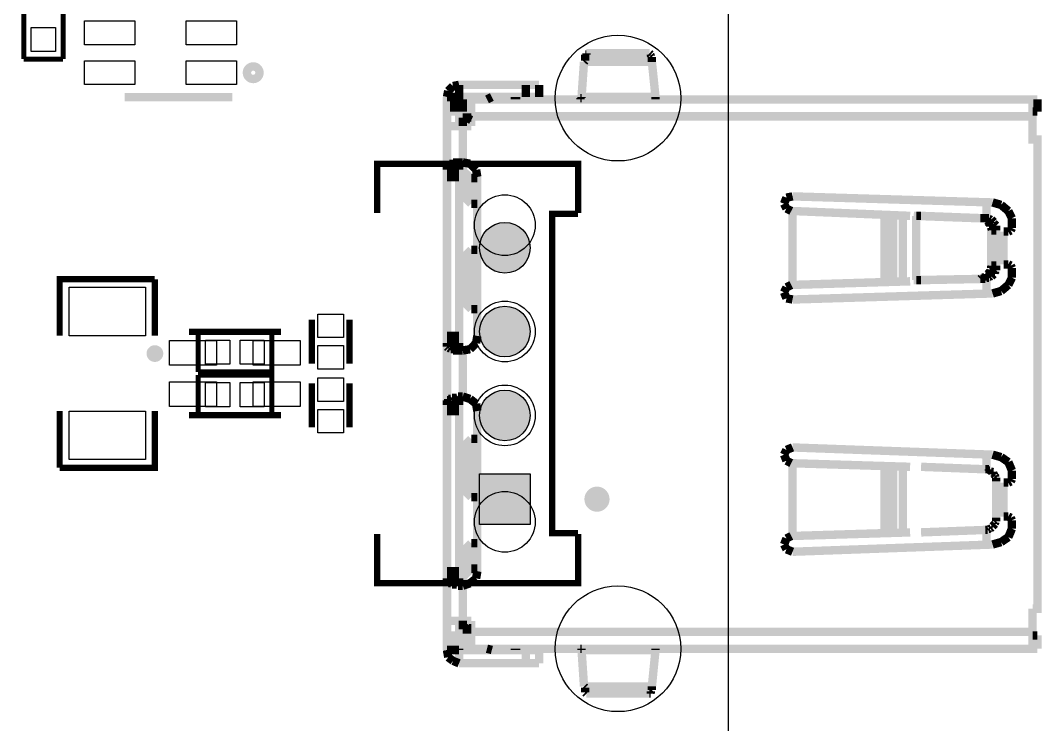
# Model space of a CAD drawing. Extents: x 0 to 145, y 0 to 99.
# Drawn here: x 121.12 to 145.5, y 64.52 to 81.32 of the extents above; entities that cross this region are included whole.
import ezdxf

# ---------------------------------------------------------------- set-up
doc = ezdxf.new("R2010")
doc.units = 0
doc.header["$MEASUREMENT"] = 0
doc.layers.get('0').update_dxf_attribs({"linetype": 'CONTINUOUS'})
for name, color, linetype in [('OUTLINE', 7, 'CONTINUOUS'), ('SILKSCREEN_TOP', 7, 'CONTINUOUS'), ('SOLDERMASK_BOTTOM', 231, 'CONTINUOUS'), ('SOLDERMASK_TOP', 94, 'CONTINUOUS')]:
    doc.layers.add(name, color=color, linetype=linetype)

msp = doc.modelspace()

# ---------------------------------------------------------------- hatches: boundary and pattern name
at = {"linetype": 'Continuous'}
h = msp.add_hatch(color=256, dxfattribs=at)
h.set_gradient(color1=(0, 255, 255), color2=(0, 255, 255), tint=1)
edge = h.paths.add_edge_path()
edge.add_arc((132.68198, 92.40774), 0.60452, 0, 360)
edge = h.paths.add_edge_path()
edge.add_arc((132.68198, 90.40876), 0.60452, 0, 360)
edge = h.paths.add_edge_path()
edge.add_arc((132.68198, 88.40724), 0.60452, 0, 360)
h.paths.add_polyline_path([(132.07746, 85.80374), (132.07746, 87.01278), (133.2865, 87.01278), (133.2865, 85.80374)])
edge = h.paths.add_edge_path()
edge.add_arc((132.68198, 73.89876), 0.60452, 0, 360)
edge = h.paths.add_edge_path()
edge.add_arc((132.68198, 75.89774), 0.60452, 0, 360)
edge = h.paths.add_edge_path()
edge.add_arc((132.68198, 71.89724), 0.60452, 0, 360)
h.paths.add_polyline_path([(132.07746, 69.29374), (132.07746, 70.50278), (133.2865, 70.50278), (133.2865, 69.29374)])
edge = h.paths.add_edge_path()
edge.add_arc((132.68198, 59.38774), 0.60452, 0, 360)
h.paths.add_polyline_path([(132.07746, 52.78374), (132.07746, 53.99278), (133.2865, 53.99278), (133.2865, 52.78374)])

# ---------------------------------------------------------------- linework, layer by layer
at = {"layer": 'OUTLINE'}
msp.add_lwpolyline([(0.01778, 97.97796), (0.01778, -0.02286), (138.01852, -0.02286), (138.01852, 97.97796)], close=True, dxfattribs=at)
at = {"layer": 'SILKSCREEN_TOP'}
for points, const_width in [([(121.1961, 80.40116), (121.1961, 82.15884), (122.1359, 82.15884), (122.1359, 80.40116)], 0.11938), ([(121.1961, 80.40116), (122.1359, 80.40116)], 0.11938), ([(134.59968, 80.3656), (134.57174, 80.33512)], 0.20066), ([(134.59968, 80.51038), (134.59968, 80.3656)], 0.20066), ([(134.63016, 80.51038), (134.59968, 80.51038)], 0.20066), ([(136.13638, 80.53832), (134.63016, 80.53832)], 0.20066), ([(134.63016, 80.53832), (134.63016, 80.51038)], 0.20066), ([(136.16432, 80.51038), (136.13384, 80.53832)], 0.20066), ([(136.16432, 80.4799), (136.16432, 80.51038)], 0.20066), ([(136.19226, 80.45196), (136.16432, 80.4799)], 0.20066), ([(136.19226, 80.33512), (136.19226, 80.45196)], 0.20066), ([(134.51332, 79.49692), (134.57174, 80.33512)], 0.20066), ([(134.57174, 80.33512), (136.19226, 80.33512)], 0.20066), ([(136.27862, 79.49692), (136.19226, 80.33512)], 0.20066), ([(131.3307, 79.6417), (131.30022, 79.49692)], 0.20066), ([(131.445, 79.75854), (131.3307, 79.6417)], 0.20066), ([(131.58978, 79.78648), (131.445, 79.75854)], 0.20066), ([(133.49986, 79.78648), (131.58978, 79.78648)], 0.20066), ([(131.58978, 79.78648), (131.58978, 79.49692)], 0.20066), ([(133.18236, 79.49692), (133.18236, 79.78648)], 0.20066), ([(133.49986, 79.49692), (133.49986, 79.78648)], 0.20066), ([(126.1745, 79.49184), (123.6091, 79.49184)], 0.20066), ([(131.30022, 79.49692), (131.30022, 66.29908)], 0.20066), ([(131.30022, 79.49692), (131.58978, 79.49692)], 0.20066), ([(145.39468, 79.4385), (131.30022, 79.4385)], 0.20066), ([(131.47548, 79.4385), (131.47548, 79.14894)], 0.20066), ([(133.49986, 79.49692), (131.58978, 79.49692)], 0.20066), ([(131.58978, 79.49692), (131.58978, 79.4385)], 0.20066), ([(131.67614, 79.14894), (131.67614, 79.4385)], 0.20066), ([(131.87934, 79.4385), (131.87934, 78.8035)], 0.20066), ([(132.25526, 79.4385), (132.3721, 79.49692)], 0.20066), ([(132.92074, 79.4385), (132.92074, 79.49692)], 0.20066), ([(132.95122, 79.4385), (132.95122, 79.49692)], 0.20066), ([(134.48538, 79.46898), (134.48538, 79.4385)], 0.20066), ([(134.51332, 79.46898), (134.48538, 79.46898)], 0.20066), ([(134.51332, 79.49692), (136.27862, 79.49692)], 0.20066), ([(134.51332, 79.49692), (134.51332, 79.46898)], 0.20066), ([(136.27862, 79.4385), (136.27862, 79.49692)], 0.20066), ([(145.28038, 67.2846), (145.39468, 67.2846), (145.39468, 78.48346), (145.28038, 78.48346), (145.28038, 79.4385)], 0.20066), ([(145.39468, 79.4385), (145.39468, 79.14894)], 0.20066), ([(131.30022, 79.14894), (131.87934, 79.14894)], 0.20066), ([(131.58978, 79.14894), (131.58978, 78.8035)], 0.20066), ([(145.28038, 79.14894), (145.39468, 79.14894)], 0.20066), ([(131.67614, 78.80096), (131.67614, 79.00416)], 0.20066), ([(131.67614, 79.00416), (131.87934, 79.00416)], 0.20066), ([(131.82092, 78.97622), (131.67614, 79.00416)], 0.20066), ([(131.87934, 78.94574), (131.82092, 78.97622)], 0.20066), ([(131.87934, 79.03464), (145.28038, 79.03464)], 0.20066), ([(131.30022, 78.80096), (131.87934, 78.80096)], 0.20066), ([(131.67614, 78.80096), (131.67614, 77.93482)], 0.20066), ([(131.445, 77.93482), (131.67614, 77.93482)], 0.20066), ([(131.445, 77.90434), (131.445, 77.93482)], 0.20066), ([(131.62026, 77.93482), (131.67614, 77.93482)], 0.20066), ([(131.62026, 77.90434), (131.62026, 77.93482)], 0.20066), ([(131.67614, 77.1525), (131.67614, 77.93482)], 0.20066), ([(131.8514, 77.90434), (131.67614, 77.93482)], 0.20066), ([(134.43204, 76.72832), (134.43204, 77.89926), (129.63144, 77.89926), (129.63144, 76.72832)], 0.14986), ([(131.30022, 77.84592), (131.35864, 77.90434)], 0.20066), ([(131.30022, 77.75956), (131.30022, 77.84592)], 0.20066), ([(131.58978, 77.75956), (131.30022, 77.75956)], 0.20066), ([(131.35864, 77.90434), (131.445, 77.90434)], 0.20066), ([(131.58978, 77.8764), (131.62026, 77.90434)], 0.20066), ([(131.58978, 77.75956), (131.58978, 77.8764)], 0.20066), ([(131.58978, 77.75956), (131.58978, 73.6219)], 0.20066), ([(131.87934, 77.5589), (131.67614, 77.73162)], 0.20066), ([(131.99618, 77.75956), (131.8514, 77.90434)], 0.20066), ([(132.02412, 77.58684), (131.99618, 77.75956)], 0.20066), ([(131.30022, 77.58684), (131.58978, 77.58684)], 0.20066), ([(131.87934, 77.5589), (131.87934, 76.9493)], 0.20066), ([(132.02412, 77.5589), (131.87934, 77.5589)], 0.20066), ([(132.02412, 73.79462), (132.02412, 77.58684)], 0.20066), ([(131.87934, 76.9493), (131.67614, 77.1525)], 0.20066), ([(131.87934, 76.9493), (132.02412, 76.9493)], 0.20066), ([(139.40536, 77.09408), (139.34694, 76.9493)], 0.20066), ([(139.34694, 76.9493), (139.40536, 76.835)], 0.20066), ([(139.55014, 77.12456), (139.40536, 77.09408)], 0.20066), ([(144.32534, 76.97978), (139.55014, 77.12456)], 0.20066), ([(144.18056, 76.97978), (144.18056, 76.60386)], 0.20066), ([(144.52854, 76.92136), (144.32534, 76.97978)], 0.20066), ([(139.40536, 76.835), (139.51966, 76.77658)], 0.20066), ([(139.51966, 76.77658), (142.35684, 76.65974)], 0.20066), ([(139.55014, 75.01128), (139.55014, 76.77658)], 0.20066), ([(141.74978, 75.09764), (141.74978, 76.69022)], 0.20066), ([(141.95298, 75.09764), (141.95298, 76.69022)], 0.20066), ([(142.18412, 75.09764), (142.18412, 76.69022)], 0.20066), ([(144.70126, 76.77658), (144.52854, 76.92136)], 0.20066), ([(144.78762, 76.60386), (144.70126, 76.77658)], 0.20066), ([(134.43204, 76.708), (133.80974, 76.708), (133.80974, 69.088), (134.43204, 69.088)], 0.14986), ([(142.4432, 76.65974), (144.03578, 76.60132)], 0.20066), ([(142.50162, 75.12558), (142.50162, 76.65974)], 0.20066), ([(142.50162, 76.65974), (142.61846, 76.65974)], 0.20066), ([(142.61846, 76.65974), (144.15262, 76.60132)], 0.20066), ([(144.03578, 76.60386), (144.12214, 76.60386)], 0.20066), ([(144.15262, 76.60386), (144.03578, 76.60386)], 0.20066), ([(144.12214, 76.60386), (144.15262, 76.57338)], 0.20066), ([(144.23898, 76.60132), (144.15262, 76.60132)], 0.20066), ([(144.15262, 76.57338), (144.18056, 76.57338)], 0.20066), ([(144.18056, 76.57338), (144.18056, 76.54544)], 0.20066), ([(144.18056, 76.54544), (144.2085, 76.54544)], 0.20066), ([(144.2085, 76.54544), (144.2085, 76.51496)], 0.20066), ([(144.2085, 76.51496), (144.23898, 76.48702)], 0.20066), ([(144.26692, 76.57338), (144.23898, 76.60132)], 0.20066), ([(144.23898, 76.48702), (144.23898, 76.45908)], 0.20066), ([(144.23898, 76.45908), (144.26692, 76.45908)], 0.20066), ([(144.29486, 76.57338), (144.26692, 76.57338)], 0.20066), ([(144.26692, 76.45908), (144.26692, 76.40066)], 0.20066), ([(144.35328, 76.51496), (144.29486, 76.57338)], 0.20066), ([(144.35328, 76.48702), (144.35328, 76.51496)], 0.20066), ([(144.4117, 76.4286), (144.35328, 76.48702)], 0.20066), ([(144.78762, 76.37018), (144.78762, 76.60386)], 0.20066), ([(144.26692, 76.40066), (144.2974, 76.37018)], 0.20066), ([(144.29486, 75.47356), (144.29486, 76.3143)], 0.20066), ([(144.4117, 76.31176), (144.29486, 76.31176)], 0.20066), ([(144.2974, 76.37018), (144.2974, 76.3143)], 0.20066), ([(144.4117, 76.31176), (144.4117, 76.4286)], 0.20066), ([(144.4117, 75.47356), (144.4117, 76.3143)], 0.20066), ([(144.58696, 76.28382), (144.58696, 75.5015)], 0.20066), ([(144.58696, 76.28382), (144.70126, 76.28382)], 0.20066), ([(144.70126, 76.28382), (144.75968, 76.31176)], 0.20066), ([(144.75968, 76.31176), (144.78762, 76.37018)], 0.20066), ([(131.67614, 75.64882), (131.87934, 75.84948)], 0.20066), ([(131.87934, 75.84948), (131.87934, 74.43216)], 0.20066), ([(131.87934, 75.84948), (132.02412, 75.84948)], 0.20066), ([(131.67614, 75.64628), (131.67614, 74.63536)], 0.20066), ([(144.4117, 75.47356), (144.29486, 75.47356)], 0.20066), ([(144.29486, 75.47356), (144.29486, 75.41514)], 0.20066), ([(144.4117, 75.35926), (144.4117, 75.47356)], 0.20066), ([(144.58696, 75.5015), (144.70126, 75.5015)], 0.20066), ([(144.75968, 75.47356), (144.70126, 75.5015)], 0.20066), ([(144.78762, 75.41514), (144.75968, 75.47356)], 0.20066), ([(144.18056, 75.24242), (144.18056, 75.21448)], 0.20066), ([(144.2085, 75.24242), (144.18056, 75.24242)], 0.20066), ([(144.26692, 75.32878), (144.2085, 75.27036)], 0.20066), ([(144.2085, 75.27036), (144.2085, 75.24242)], 0.20066), ([(144.29486, 75.41514), (144.26692, 75.3872)], 0.20066), ([(144.26692, 75.3872), (144.26692, 75.32878)], 0.20066), ([(144.29486, 75.21448), (144.35328, 75.27036)], 0.20066), ([(144.35328, 75.27036), (144.35328, 75.30084)], 0.20066), ([(144.35328, 75.30084), (144.38376, 75.30084)], 0.20066), ([(144.38376, 75.32878), (144.4117, 75.35926)], 0.20066), ([(144.38376, 75.30084), (144.38376, 75.32878)], 0.20066), ([(144.78762, 75.184), (144.78762, 75.41514)], 0.20066), ([(122.05462, 73.79716), (122.05462, 75.14844), (124.32538, 75.14844)], 0.14986), ([(124.32538, 73.79716), (124.32538, 75.14844)], 0.14986), ([(139.51966, 75.01128), (139.40536, 74.95286)], 0.20066), ([(142.35684, 75.09764), (139.51966, 75.01128)], 0.20066), ([(142.4432, 75.12558), (144.03578, 75.15606)], 0.20066), ([(142.50162, 75.12558), (142.61846, 75.12558)], 0.20066), ([(142.61846, 75.12558), (144.15262, 75.15606)], 0.20066), ([(144.06372, 75.184), (144.03578, 75.15606)], 0.20066), ([(144.15262, 75.15606), (144.03578, 75.15606)], 0.20066), ([(144.12214, 75.184), (144.06372, 75.184)], 0.20066), ([(144.15262, 75.21448), (144.12214, 75.184)], 0.20066), ([(144.18056, 75.21448), (144.15262, 75.21448)], 0.20066), ([(144.15262, 75.15606), (144.18056, 75.184)], 0.20066), ([(144.18056, 75.184), (144.18056, 74.80808)], 0.20066), ([(144.18056, 75.184), (144.23898, 75.184)], 0.20066), ([(144.23898, 75.184), (144.26692, 75.21448)], 0.20066), ([(144.26692, 75.21448), (144.29486, 75.21448)], 0.20066), ([(144.52854, 74.8665), (144.70126, 75.01128)], 0.20066), ([(144.70126, 75.01128), (144.78762, 75.184)], 0.20066), ([(139.40536, 74.95286), (139.34694, 74.83602)], 0.20066), ([(139.34694, 74.83602), (139.40536, 74.69124)], 0.20066), ([(139.55014, 74.6633), (144.32534, 74.80808)], 0.20066), ([(144.32534, 74.80808), (144.52854, 74.8665)], 0.20066), ([(131.67614, 74.63536), (131.87934, 74.43216)], 0.20066), ([(139.40536, 74.69124), (139.55014, 74.6633)], 0.20066), ([(131.87934, 74.43216), (132.02412, 74.43216)], 0.20066), ([(128.07188, 73.13422), (128.07188, 74.18578)], 0.1524), ([(128.97612, 73.13422), (128.97612, 74.18578)], 0.1524), ([(125.13818, 73.89368), (127.33782, 73.89368)], 0.14986), ([(125.35916, 73.8759), (125.35916, 72.9361)], 0.11938), ([(125.35916, 73.8759), (127.11684, 73.8759), (127.11684, 72.9361), (125.35916, 72.9361)], 0.11938), ([(131.30022, 73.79462), (131.58978, 73.79462)], 0.20066), ([(131.99618, 73.6219), (132.02412, 73.79462)], 0.20066), ([(131.30022, 73.6219), (131.58978, 73.6219)], 0.20066), ([(131.30022, 73.53554), (131.30022, 73.6219)], 0.20066), ([(131.3307, 73.50506), (131.30022, 73.53554)], 0.20066), ([(131.58978, 73.50506), (131.58978, 73.6219)], 0.20066), ([(131.8514, 73.47712), (131.99618, 73.6219)], 0.20066), ([(131.35864, 73.50506), (131.3307, 73.50506)], 0.20066), ([(131.38912, 73.47712), (131.35864, 73.50506)], 0.20066), ([(131.445, 73.47712), (131.38912, 73.47712)], 0.20066), ([(131.445, 73.44664), (131.445, 73.47712)], 0.20066), ([(131.67614, 73.44664), (131.445, 73.44664)], 0.20066), ([(131.62026, 73.47712), (131.58978, 73.50506)], 0.20066), ([(131.62026, 73.44664), (131.62026, 73.47712)], 0.20066), ([(131.67614, 73.44664), (131.62026, 73.44664)], 0.20066), ([(131.67614, 73.44664), (131.8514, 73.47712)], 0.20066), ([(131.67614, 73.44664), (131.67614, 72.34682)], 0.20066), ([(125.35916, 72.8599), (125.35916, 71.9201)], 0.11938), ([(125.35916, 72.8599), (127.11684, 72.8599), (127.11684, 71.9201), (125.35916, 71.9201)], 0.11938), ([(128.07188, 72.66178), (128.07188, 71.61022)], 0.1524), ([(128.97612, 72.66178), (128.97612, 71.61022)], 0.1524), ([(131.41706, 72.31888), (131.38912, 72.29094)], 0.20066), ([(131.5339, 72.31888), (131.41706, 72.31888)], 0.20066), ([(131.56184, 72.34682), (131.5339, 72.31888)], 0.20066), ([(131.67614, 72.34682), (131.56184, 72.34682)], 0.20066), ([(131.62026, 72.31888), (131.62026, 72.29094)], 0.20066), ([(131.6482, 72.31888), (131.62026, 72.31888)], 0.20066), ([(131.67614, 72.34682), (131.6482, 72.34682)], 0.20066), ([(131.6482, 72.34682), (131.6482, 72.31888)], 0.20066), ([(131.8514, 72.29094), (131.67614, 72.34682)], 0.20066), ([(131.30022, 72.26046), (131.30022, 72.14616)], 0.20066), ([(131.3307, 72.26046), (131.30022, 72.26046)], 0.20066), ([(131.30022, 72.14616), (131.58978, 72.14616)], 0.20066), ([(131.3307, 72.29094), (131.3307, 72.26046)], 0.20066), ([(131.38912, 72.29094), (131.3307, 72.29094)], 0.20066), ([(131.58978, 72.29094), (131.58978, 72.14616)], 0.20066), ([(131.62026, 72.29094), (131.58978, 72.29094)], 0.20066), ([(131.58978, 72.14616), (131.58978, 68.00596)], 0.20066), ([(131.99618, 72.1741), (131.8514, 72.29094)], 0.20066), ([(132.02412, 72.00138), (131.99618, 72.1741)], 0.20066), ([(124.32538, 71.99884), (124.32538, 70.64756), (122.05462, 70.64756)], 0.14986), ([(122.05462, 71.99884), (122.05462, 70.64756)], 0.14986), ([(125.13818, 71.90232), (127.33782, 71.90232)], 0.14986), ([(131.30022, 72.00138), (131.58978, 72.00138)], 0.20066), ([(132.02412, 72.00138), (132.02412, 68.18122)], 0.20066), ([(131.67614, 71.1327), (131.87934, 71.3359)], 0.20066), ([(131.87934, 69.94652), (131.87934, 71.3359)], 0.20066), ([(131.87934, 71.3359), (132.02412, 71.3359)], 0.20066), ([(131.67614, 70.14972), (131.67614, 71.1327)], 0.20066), ([(139.55014, 71.1327), (139.40536, 71.07428)], 0.20066), ([(139.55014, 71.1327), (144.32534, 70.95998)], 0.20066), ([(139.40536, 71.07428), (139.34694, 70.95998)], 0.20066), ([(139.34694, 70.95998), (139.40536, 70.8152)], 0.20066), ([(144.18056, 70.95998), (144.18056, 70.612)], 0.20066), ([(144.52854, 70.90156), (144.32534, 70.95998)], 0.20066), ([(144.70126, 70.78472), (144.52854, 70.90156)], 0.20066), ([(139.40536, 70.8152), (139.51966, 70.75678)], 0.20066), ([(142.35684, 70.67042), (139.51966, 70.75678)], 0.20066), ([(139.55014, 70.75678), (139.55014, 69.01942)], 0.20066), ([(141.74978, 70.69836), (141.74978, 69.07784)], 0.20066), ([(141.95298, 70.69836), (141.95298, 69.10578)], 0.20066), ([(142.18412, 70.67042), (142.18412, 69.10578)], 0.20066), ([(142.61846, 70.67042), (144.15262, 70.612)], 0.20066), ([(144.15262, 70.612), (144.23898, 70.612)], 0.20066), ([(144.23898, 70.612), (144.23898, 70.58152)], 0.20066), ([(144.78762, 70.58152), (144.70126, 70.78472)], 0.20066), ([(144.23898, 70.58152), (144.26692, 70.58152)], 0.20066), ([(144.26692, 70.58152), (144.2974, 70.55358)], 0.20066), ([(144.2974, 70.55358), (144.32534, 70.55358)], 0.20066), ([(144.32534, 70.55358), (144.32534, 70.52564)], 0.20066), ([(144.32534, 70.52564), (144.35328, 70.52564)], 0.20066), ([(144.35328, 70.52564), (144.35328, 70.49516)], 0.20066), ([(144.35328, 70.49516), (144.38376, 70.46722)], 0.20066), ([(144.38376, 70.46722), (144.38376, 70.43928)], 0.20066), ([(144.38376, 70.43928), (144.4117, 70.4088)], 0.20066), ([(144.4117, 70.4088), (144.4117, 70.32244)], 0.20066), ([(144.75968, 70.32244), (144.78762, 70.38086)], 0.20066), ([(144.78762, 70.38086), (144.78762, 70.58152)], 0.20066), ([(131.67614, 70.14972), (131.87934, 69.94652)], 0.20066), ([(144.4117, 70.32244), (144.4117, 69.45376)], 0.20066), ([(144.58696, 70.2945), (144.58696, 69.48424)], 0.20066), ([(144.58696, 70.2945), (144.70126, 70.2945)], 0.20066), ([(144.70126, 70.2945), (144.75968, 70.32244)], 0.20066), ([(131.87934, 69.94652), (132.02412, 69.94652)], 0.20066), ([(144.4117, 69.45376), (144.4117, 69.3674)], 0.20066), ([(144.58696, 69.48424), (144.70126, 69.48424)], 0.20066), ([(144.75968, 69.45376), (144.70126, 69.48424)], 0.20066), ([(144.78762, 69.39534), (144.75968, 69.45376)], 0.20066), ([(144.78762, 69.19468), (144.78762, 69.39534)], 0.20066), ([(142.61846, 69.10578), (144.15262, 69.1642)], 0.20066), ([(144.2085, 69.1642), (144.15262, 69.1642)], 0.20066), ([(144.18056, 69.1642), (144.18056, 68.81622)], 0.20066), ([(144.23898, 69.19214), (144.2085, 69.1642)], 0.20066), ([(144.26692, 69.19214), (144.23898, 69.19214)], 0.20066), ([(144.29486, 69.22262), (144.26692, 69.19214)], 0.20066), ([(144.32534, 69.22262), (144.29486, 69.22262)], 0.20066), ([(144.38376, 69.30898), (144.32534, 69.25056)], 0.20066), ([(144.32534, 69.25056), (144.32534, 69.22262)], 0.20066), ([(144.4117, 69.3674), (144.38376, 69.33946)], 0.20066), ([(144.38376, 69.33946), (144.38376, 69.30898)], 0.20066), ([(144.70126, 68.99148), (144.78762, 69.19468)], 0.20066), ([(129.63144, 69.06768), (129.63144, 67.89674), (134.43204, 67.89674), (134.43204, 69.06768)], 0.14986), ([(139.40536, 68.961), (139.34694, 68.81622)], 0.20066), ([(139.51966, 69.01942), (139.40536, 68.961)], 0.20066), ([(142.35684, 69.10578), (139.51966, 69.01942)], 0.20066), ([(144.52854, 68.87464), (144.70126, 68.99148)], 0.20066), ([(131.87934, 68.8467), (131.67614, 68.6435)], 0.20066), ([(131.87934, 68.23964), (131.87934, 68.8467)], 0.20066), ([(131.87934, 68.8467), (132.02412, 68.8467)], 0.20066), ([(139.34694, 68.81622), (139.40536, 68.70192)], 0.20066), ([(139.40536, 68.70192), (139.55014, 68.6435)], 0.20066), ([(144.32534, 68.81622), (139.55014, 68.6435)], 0.20066), ([(144.32534, 68.81622), (144.52854, 68.87464)], 0.20066), ([(131.67868, 68.6435), (131.67868, 67.83324)], 0.20066), ([(131.30022, 68.18122), (131.58978, 68.18122)], 0.20066), ([(131.87934, 68.23964), (131.67614, 68.03644)], 0.20066), ([(132.02412, 68.23964), (131.87934, 68.23964)], 0.20066), ([(131.99618, 68.00596), (132.02412, 68.18122)], 0.20066), ([(131.30022, 68.00596), (131.58978, 68.00596)], 0.20066), ([(131.30022, 68.00596), (131.30022, 67.9196)], 0.20066), ([(131.30022, 67.9196), (131.3307, 67.9196)], 0.20066), ([(131.3307, 67.9196), (131.3307, 67.89166)], 0.20066), ([(131.58978, 68.00596), (131.58978, 67.89166)], 0.20066), ([(131.8514, 67.89166), (131.99618, 68.00596)], 0.20066), ([(131.3307, 67.89166), (131.38912, 67.89166)], 0.20066), ([(131.38912, 67.89166), (131.41706, 67.86118)], 0.20066), ([(131.41706, 67.86118), (131.5339, 67.86118)], 0.20066), ([(131.5339, 67.86118), (131.56184, 67.83324)], 0.20066), ([(131.56184, 67.83324), (131.67614, 67.83324)], 0.20066), ([(131.58978, 67.89166), (131.62026, 67.89166)], 0.20066), ([(131.62026, 67.89166), (131.62026, 67.86118)], 0.20066), ([(131.62026, 67.86118), (131.6482, 67.86118)], 0.20066), ([(131.6482, 67.86118), (131.6482, 67.83324)], 0.20066), ([(131.6482, 67.83324), (131.67614, 67.83324)], 0.20066), ([(131.67614, 67.83324), (131.67614, 66.9925)], 0.20066), ([(131.67868, 67.83324), (131.8514, 67.89166)], 0.20066), ([(145.28038, 66.32956), (145.28038, 67.2846)], 0.20066), ([(131.30022, 66.99504), (131.87934, 66.99504)], 0.20066), ([(131.58978, 66.64706), (131.58978, 66.99504)], 0.20066), ([(131.67614, 66.99504), (131.67614, 66.79184)], 0.20066), ([(131.87934, 66.32956), (131.87934, 66.9925)], 0.20066), ([(131.82092, 66.81978), (131.67614, 66.79184)], 0.20066), ([(131.67614, 66.79184), (131.87934, 66.79184)], 0.20066), ([(131.87934, 66.81978), (131.82092, 66.81978)], 0.20066), ([(131.87934, 66.73342), (145.28038, 66.73342)], 0.20066), ([(131.87934, 66.64706), (131.30022, 66.64706)], 0.20066), ([(131.47548, 66.64706), (131.47548, 66.32956)], 0.20066), ([(131.67614, 66.32956), (131.67614, 66.64706)], 0.20066), ([(145.28038, 66.64706), (145.39468, 66.64706)], 0.20066), ([(145.39468, 66.32956), (145.39468, 66.64706)], 0.20066), ([(131.30022, 66.32956), (145.39468, 66.32956)], 0.20066), ([(131.30022, 66.29908), (131.58978, 66.29908)], 0.20066), ([(131.30022, 66.29908), (131.3307, 66.12636)], 0.20066), ([(131.58978, 66.29908), (131.58978, 66.32956)], 0.20066), ([(133.49986, 66.29908), (131.58978, 66.29908)], 0.20066), ([(131.58978, 65.98158), (131.58978, 66.29908)], 0.20066), ([(132.25526, 66.32956), (132.3721, 66.29908)], 0.20066), ([(132.92074, 66.32956), (132.92074, 66.29908)], 0.20066), ([(132.95122, 66.32956), (132.95122, 66.29908)], 0.20066), ([(133.18236, 66.29908), (133.18236, 65.98158)], 0.20066), ([(133.49986, 66.29908), (133.49986, 65.98158)], 0.20066), ([(134.51332, 66.32956), (134.48538, 66.32956)], 0.20066), ([(134.51332, 66.29908), (134.51332, 66.32956)], 0.20066), ([(134.51332, 66.29908), (136.27862, 66.29908)], 0.20066), ([(134.51332, 66.29908), (134.57174, 65.4304)], 0.20066), ([(136.27862, 66.29908), (136.19226, 65.4304)], 0.20066), ([(136.27862, 66.32956), (136.27862, 66.29908)], 0.20066), ([(131.3307, 66.12636), (131.445, 66.04)], 0.20066), ([(131.445, 66.04), (131.58978, 65.98158)], 0.20066), ([(133.49986, 65.98158), (131.58978, 65.98158)], 0.20066), ([(134.57174, 65.4304), (136.19226, 65.4304)], 0.20066), ([(134.59968, 65.40246), (134.57174, 65.4304)], 0.20066), ([(134.59968, 65.28562), (134.59968, 65.40246)], 0.20066), ([(134.63016, 65.25768), (134.59968, 65.28562)], 0.20066), ([(136.13384, 65.25768), (134.63016, 65.25768)], 0.20066), ([(136.16432, 65.25768), (136.13384, 65.25768)], 0.20066), ([(136.19226, 65.34404), (136.16432, 65.3161)], 0.20066), ([(136.16432, 65.3161), (136.16432, 65.25768)], 0.20066), ([(136.19226, 65.4304), (136.19226, 65.34404)], 0.20066)]:
    msp.add_lwpolyline(points, dxfattribs=dict(at, const_width=const_width))
for points, const_width in [([(126.82474, 80.07604, 0.999733), (126.52502, 80.07604, 1.000267), (126.82474, 80.07604)], 0.20066), ([(124.42698, 73.37298, 1.000202), (124.22886, 73.37298, 0.999798), (124.42698, 73.37298)], 0.20066), ([(135.03148, 69.89826, 0.998267), (134.73176, 69.89826, 1.001736), (135.03148, 69.89826)], 0.29972)]:
    msp.add_lwpolyline(points, format="xyb", dxfattribs=dict(at, const_width=const_width))
at = {"layer": 'SOLDERMASK_BOTTOM'}
msp.add_lwpolyline([(132.07746, 69.29374), (132.07746, 70.50278), (133.2865, 70.50278), (133.2865, 69.29374)], close=True, dxfattribs=at)
for centre, radius in [((135.382, 79.46898), 1.49987), ((132.68198, 76.43876), 0.72517), ((132.68198, 75.89774), 0.60452), ((132.68198, 73.89876), 0.72517), ((132.68198, 73.89876), 0.60452), ((132.68198, 71.89724), 0.72517), ((132.68198, 71.89724), 0.60452), ((132.68198, 69.35724), 0.72517), ((135.382, 66.32702), 1.49987)]:
    msp.add_circle(centre, radius, dxfattribs=at)
at = {"layer": 'SOLDERMASK_TOP'}
for points in [[(123.84532, 81.31048), (123.84532, 80.74152), (122.64644, 80.74152), (122.64644, 81.31048)], [(126.27356, 81.31048), (126.27356, 80.74152), (125.07468, 80.74152), (125.07468, 81.31048)], [(121.37644, 81.15554), (121.95556, 81.15554), (121.95556, 80.5815), (121.37644, 80.5815)], [(123.84532, 80.36052), (123.84532, 79.79156), (122.64644, 79.79156), (122.64644, 80.36052)], [(126.27356, 80.36052), (126.27356, 79.79156), (125.07468, 79.79156), (125.07468, 80.36052)], [(124.10059, 73.79335), (122.27941, 73.79335), (122.27941, 74.95413), (124.10059, 74.95413)], [(128.8288, 73.75652), (128.2192, 73.75652), (128.2192, 74.31532), (128.8288, 74.31532)], [(124.6759, 73.09866), (124.6759, 73.68794), (125.79604, 73.68794), (125.79604, 73.09866)], [(126.11354, 73.69556), (126.11354, 73.11644), (125.5395, 73.11644), (125.5395, 73.69556)], [(126.36246, 73.11644), (126.36246, 73.69556), (126.9365, 73.69556), (126.9365, 73.11644)], [(126.67742, 73.09866), (126.67742, 73.68794), (127.79756, 73.68794), (127.79756, 73.09866)], [(128.8288, 73.00468), (128.2192, 73.00468), (128.2192, 73.56348), (128.8288, 73.56348)], [(124.6759, 72.10806), (124.6759, 72.69734), (125.79604, 72.69734), (125.79604, 72.10806)], [(126.11354, 72.67956), (126.11354, 72.10044), (125.5395, 72.10044), (125.5395, 72.67956)], [(126.36246, 72.10044), (126.36246, 72.67956), (126.9365, 72.67956), (126.9365, 72.10044)], [(126.67742, 72.10806), (126.67742, 72.69734), (127.79756, 72.69734), (127.79756, 72.10806)], [(128.2192, 72.79132), (128.8288, 72.79132), (128.8288, 72.23252), (128.2192, 72.23252)], [(124.10059, 70.84187), (122.27941, 70.84187), (122.27941, 72.00265), (124.10059, 72.00265)], [(128.2192, 72.03948), (128.8288, 72.03948), (128.8288, 71.48068), (128.2192, 71.48068)], [(132.07746, 69.29374), (132.07746, 70.50278), (133.2865, 70.50278), (133.2865, 69.29374)]]:
    msp.add_lwpolyline(points, close=True, dxfattribs=at)
for centre, radius in [((135.382, 79.46898), 1.49987), ((132.68198, 76.43876), 0.72517), ((132.68198, 75.89774), 0.60452), ((132.68198, 73.89876), 0.72517), ((132.68198, 73.89876), 0.60452), ((132.68198, 71.89724), 0.72517), ((132.68198, 71.89724), 0.60452), ((132.68198, 69.35724), 0.72517), ((135.382, 66.32702), 1.49987)]:
    msp.add_circle(centre, radius, dxfattribs=at)

doc.saveas('drawing.dxf')
